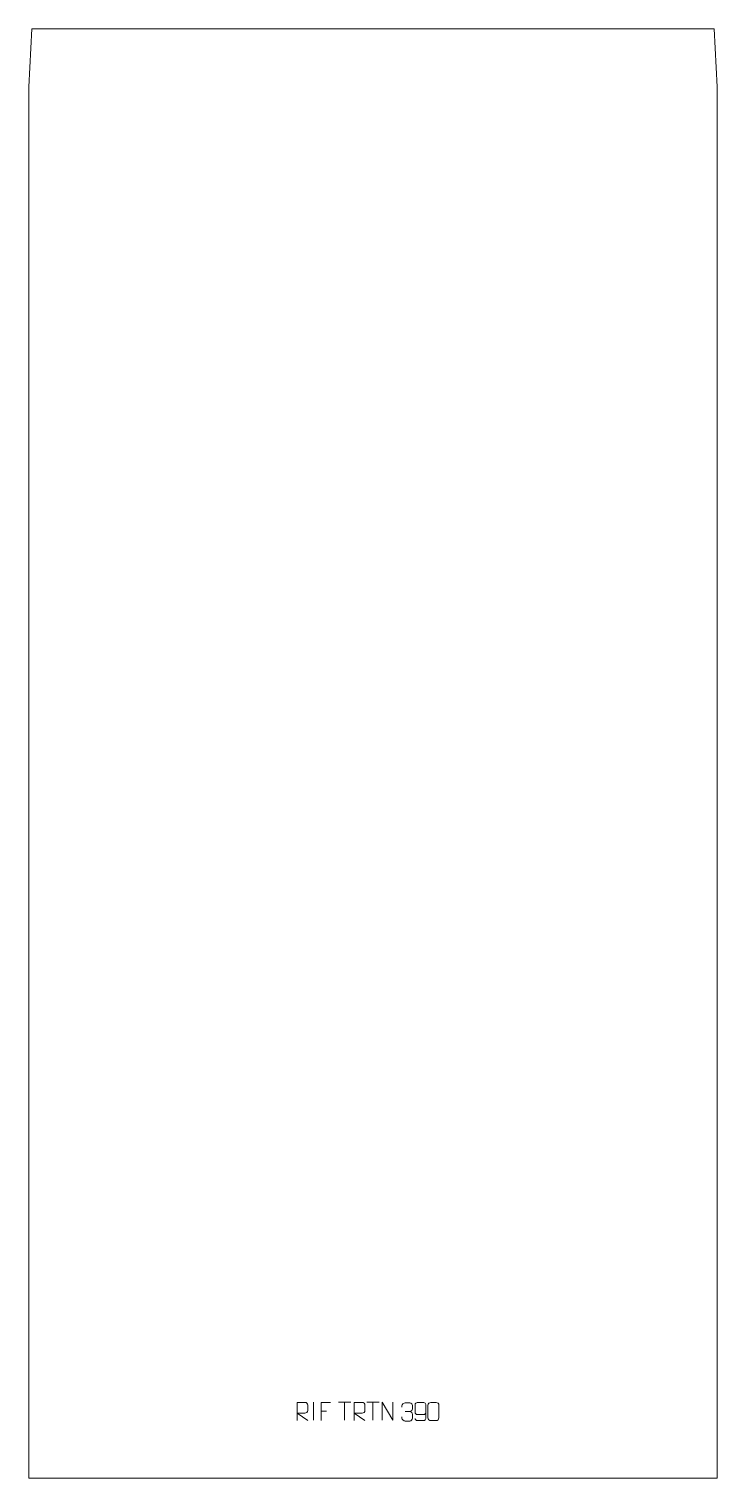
# Model space of a CAD drawing. Header units: millimetres. Extents: x -475 to 475, y -1521 to 479.
import ezdxf

# ---------------------------------------------------------------- set-up
doc = ezdxf.new("R2010")
doc.units = ezdxf.units.MM
doc.header["$MEASUREMENT"] = 0
doc.layers.add('layer 1', color=7, linetype='Continuous')

msp = doc.modelspace()

# ---------------------------------------------------------------- linework, layer by layer
at = {"layer": 'layer 1', "color": 242, "lineweight": 9}
msp.add_open_spline([(475.0001, -1520.515), (475.0001, -1520.515), (-475.0001, -1520.515), (-475.0001, -1520.515), (-475.0001, -1520.515), (-475.0001, -1520.515), (-475.0001, 399.4832), (-475.0001, 399.4832), (-475.0001, 399.4832), (-475.0001, 399.4832), (-470.9994, 479.4837), (-470.9994, 479.4837), (-470.9994, 479.4837), (-470.9994, 479.4837), (470.9994, 479.4837), (470.9994, 479.4837), (470.9994, 479.4837), (470.9994, 479.4837), (475.0001, 399.4832), (475.0001, 399.4832), (475.0001, 399.4832), (475.0001, 399.4832), (475.0001, -1520.515), (475.0001, -1520.515)], degree=3, knots=[0, 0, 0, 0, 0.142857143, 0.142857143, 0.142857143, 0.142857143, 0.285714286, 0.285714286, 0.285714286, 0.285714286, 0.428571429, 0.428571429, 0.428571429, 0.428571429, 0.571428571, 0.571428571, 0.571428571, 0.571428571, 0.714285714, 0.714285714, 0.714285714, 0.714285714, 1, 1, 1, 1], dxfattribs=at)
at = {"layer": 'layer 1', "color": 250, "lineweight": 9}
for points, knots in [([(-104.835, -1441.1712), (-104.835, -1441.1712), (-104.835, -1416.2177), (-104.835, -1416.2177), (-104.835, -1416.2177), (-101.2402, -1416.2177), (-97.6447, -1416.2177), (-94.0495, -1416.2177), (-94.0495, -1416.2177), (-91.7242, -1416.2554), (-90.1669, -1417.7454), (-90.171, -1420.1118), (-90.171, -1420.1118), (-90.1714, -1422.1473), (-90.1714, -1425.2067), (-90.171, -1427.2427), (-90.171, -1427.2427), (-90.1775, -1429.1182), (-91.9898, -1431.06), (-93.9993, -1431.0791), (-93.9993, -1431.0791), (-93.9993, -1431.0791), (-104.835, -1431.0791), (-104.835, -1431.0791), (-104.835, -1431.0791), (-104.835, -1431.0791), (-90.1803, -1441.1712), (-90.1803, -1441.1712)], [0, 0, 0, 0, 0.125, 0.125, 0.125, 0.125, 0.25, 0.25, 0.25, 0.25, 0.375, 0.375, 0.375, 0.375, 0.5, 0.5, 0.5, 0.5, 0.625, 0.625, 0.625, 0.625, 0.75, 0.75, 0.75, 0.75, 1, 1, 1, 1]), ([(-58.4651, -1416.363), (-58.4651, -1416.363), (-71.3391, -1416.363), (-71.3391, -1416.363), (-71.3391, -1416.363), (-71.3391, -1416.363), (-71.3391, -1441.3166), (-71.3391, -1441.3166)], [0, 0, 0, 0, 0.333333333, 0.333333333, 0.333333333, 0.333333333, 1, 1, 1, 1]), ([(-25.835, -1441.1712), (-25.835, -1441.1712), (-25.835, -1416.2177), (-25.835, -1416.2177), (-25.835, -1416.2177), (-22.2402, -1416.2177), (-18.6447, -1416.2177), (-15.0495, -1416.2177), (-15.0495, -1416.2177), (-12.7242, -1416.2554), (-11.1669, -1417.7454), (-11.171, -1420.1118), (-11.171, -1420.1118), (-11.1714, -1422.1473), (-11.1714, -1425.2067), (-11.171, -1427.2427), (-11.171, -1427.2427), (-11.1775, -1429.1182), (-12.9898, -1431.06), (-14.9993, -1431.0791), (-14.9993, -1431.0791), (-14.9993, -1431.0791), (-25.835, -1431.0791), (-25.835, -1431.0791), (-25.835, -1431.0791), (-25.835, -1431.0791), (-11.1803, -1441.1712), (-11.1803, -1441.1712)], [0, 0, 0, 0, 0.125, 0.125, 0.125, 0.125, 0.25, 0.25, 0.25, 0.25, 0.375, 0.375, 0.375, 0.375, 0.5, 0.5, 0.5, 0.5, 0.625, 0.625, 0.625, 0.625, 0.75, 0.75, 0.75, 0.75, 1, 1, 1, 1]), ([(12.5016, -1440.7194), (12.5016, -1440.7194), (12.5016, -1415.7659), (12.5016, -1415.7659), (12.5016, -1415.7659), (12.5016, -1415.7659), (27.1564, -1440.7194), (27.1564, -1440.7194), (27.1564, -1440.7194), (27.1564, -1440.7194), (27.1564, -1415.7659), (27.1564, -1415.7659)], [0, 0, 0, 0, 0.25, 0.25, 0.25, 0.25, 0.5, 0.5, 0.5, 0.5, 1, 1, 1, 1]), ([(39.7742, -1422.5448), (39.7742, -1422.5448), (39.7742, -1420.6876), (39.7742, -1420.6876), (39.7742, -1420.6876), (39.7599, -1418.9457), (42.4244, -1416.8276), (44.4835, -1416.8503), (44.4835, -1416.8503), (46.5476, -1416.8503), (48.6116, -1416.8503), (50.6753, -1416.8503), (50.6753, -1416.8503), (52.8698, -1416.8415), (54.4681, -1418.6883), (54.5125, -1420.6004), (54.5125, -1420.6004), (54.5121, -1422.0355), (54.5121, -1423.4706), (54.5125, -1424.9061), (54.5125, -1424.9061), (54.4639, -1426.5596), (52.8613, -1428.7896), (50.663, -1428.7796), (50.663, -1428.7796), (52.8667, -1428.7908), (54.4747, -1430.594), (54.5287, -1432.6535), (54.5287, -1432.6535), (54.5283, -1434.4382), (54.5283, -1436.2229), (54.5287, -1438.008), (54.5287, -1438.008), (54.5388, -1440.0694), (52.4839, -1441.8325), (50.663, -1441.8244), (50.663, -1441.8244), (48.5977, -1441.8241), (46.5325, -1441.8241), (44.4669, -1441.8244), (44.4669, -1441.8244), (42.2983, -1441.8129), (39.7673, -1439.4127), (39.7487, -1437.9509), (39.7487, -1437.9509), (39.7487, -1437.9509), (39.7487, -1436.0423), (39.7487, -1436.0423)], [0, 0, 0, 0, 0.076923077, 0.076923077, 0.076923077, 0.076923077, 0.153846154, 0.153846154, 0.153846154, 0.153846154, 0.230769231, 0.230769231, 0.230769231, 0.230769231, 0.307692308, 0.307692308, 0.307692308, 0.307692308, 0.384615385, 0.384615385, 0.384615385, 0.384615385, 0.461538462, 0.461538462, 0.461538462, 0.461538462, 0.538461538, 0.538461538, 0.538461538, 0.538461538, 0.615384615, 0.615384615, 0.615384615, 0.615384615, 0.692307692, 0.692307692, 0.692307692, 0.692307692, 0.769230769, 0.769230769, 0.769230769, 0.769230769, 0.846153846, 0.846153846, 0.846153846, 0.846153846, 1, 1, 1, 1]), ([(58.054, -1438.3307), (58.0781, -1439.6702), (59.4343, -1441.3235), (61.0062, -1441.2891), (61.0062, -1441.2891), (63.991, -1441.2888), (66.9762, -1441.2888), (69.9616, -1441.2891), (69.9616, -1441.2891), (71.1807, -1441.3041), (72.9089, -1439.8665), (72.9139, -1438.3307), (72.9139, -1438.3307), (72.9136, -1431.9703), (72.9136, -1425.6095), (72.9139, -1419.2487), (72.9139, -1419.2487), (72.9092, -1418.0858), (71.1807, -1416.3147), (69.9616, -1416.2903), (69.9616, -1416.2903), (66.9762, -1416.2906), (63.991, -1416.2906), (61.0062, -1416.2903), (61.0062, -1416.2903), (59.7281, -1416.3341), (58.0584, -1417.9486), (58.054, -1419.2487), (58.054, -1419.2487), (58.054, -1422.8321), (58.054, -1426.4151), (58.054, -1429.9979), (58.054, -1429.9979), (58.0925, -1431.4761), (59.6752, -1432.909), (61.0062, -1432.9069), (61.0062, -1432.9069), (63.991, -1432.9072), (66.9762, -1432.9072), (69.9616, -1432.9069), (69.9616, -1432.9069), (71.2911, -1432.9119), (72.9341, -1431.4047), (72.8924, -1429.9761)], [0, 0, 0, 0, 0.083333333, 0.083333333, 0.083333333, 0.083333333, 0.166666667, 0.166666667, 0.166666667, 0.166666667, 0.25, 0.25, 0.25, 0.25, 0.333333333, 0.333333333, 0.333333333, 0.333333333, 0.416666667, 0.416666667, 0.416666667, 0.416666667, 0.5, 0.5, 0.5, 0.5, 0.583333333, 0.583333333, 0.583333333, 0.583333333, 0.666666667, 0.666666667, 0.666666667, 0.666666667, 0.75, 0.75, 0.75, 0.75, 0.833333333, 0.833333333, 0.833333333, 0.833333333, 1, 1, 1, 1]), ([(79.9032, -1416.2907), (82.2693, -1416.2907), (84.6358, -1416.2907), (87.0023, -1416.2907), (87.0023, -1416.2907), (88.9828, -1416.2551), (91.0088, -1417.7494), (91.0359, -1420.1915), (91.0359, -1420.1915), (91.0355, -1425.9489), (91.0355, -1431.7067), (91.0359, -1437.4649), (91.0359, -1437.4649), (90.8938, -1439.7925), (89.1874, -1441.2748), (87.0023, -1441.2856), (87.0023, -1441.2856), (84.6299, -1441.2852), (82.2575, -1441.2852), (79.8855, -1441.2856), (79.8855, -1441.2856), (77.927, -1441.3912), (75.9206, -1439.5033), (75.932, -1437.4823), (75.932, -1437.4823), (75.9324, -1431.7017), (75.9324, -1425.9214), (75.932, -1420.1416), (75.932, -1420.1416), (75.9363, -1417.9996), (77.7134, -1416.2771), (79.9032, -1416.2907)], [0, 0, 0, 0, 0.111111111, 0.111111111, 0.111111111, 0.111111111, 0.222222222, 0.222222222, 0.222222222, 0.222222222, 0.333333333, 0.333333333, 0.333333333, 0.333333333, 0.444444444, 0.444444444, 0.444444444, 0.444444444, 0.555555556, 0.555555556, 0.555555556, 0.555555556, 0.666666667, 0.666666667, 0.666666667, 0.666666667, 0.777777778, 0.777777778, 0.777777778, 0.777777778, 1, 1, 1, 1])]:
    msp.add_open_spline(points, degree=3, knots=knots, dxfattribs=at)
for points in [[(-82.171, -1415.7556), (-82.171, -1415.7556), (-82.171, -1440.7297), (-82.171, -1440.7297)], [(-47.6646, -1415.7894), (-47.6646, -1415.7894), (-30.6774, -1415.7894), (-30.6774, -1415.7894)], [(-39.1708, -1440.7194), (-39.1708, -1440.7194), (-39.1708, -1415.7659), (-39.1708, -1415.7659)], [(-8.6646, -1415.7894), (-8.6646, -1415.7894), (8.3226, -1415.7894), (8.3226, -1415.7894)], [(-0.1708, -1440.7194), (-0.1708, -1440.7194), (-0.1708, -1415.7659), (-0.1708, -1415.7659)], [(-71.3391, -1428.2427), (-71.3391, -1428.2427), (-64.171, -1428.2427), (-64.171, -1428.2427)], [(44.4839, -1428.79), (44.4839, -1428.79), (50.6803, -1428.79), (50.6803, -1428.79)]]:
    msp.add_open_spline(points, degree=3, dxfattribs=at)

doc.saveas('drawing.dxf')
